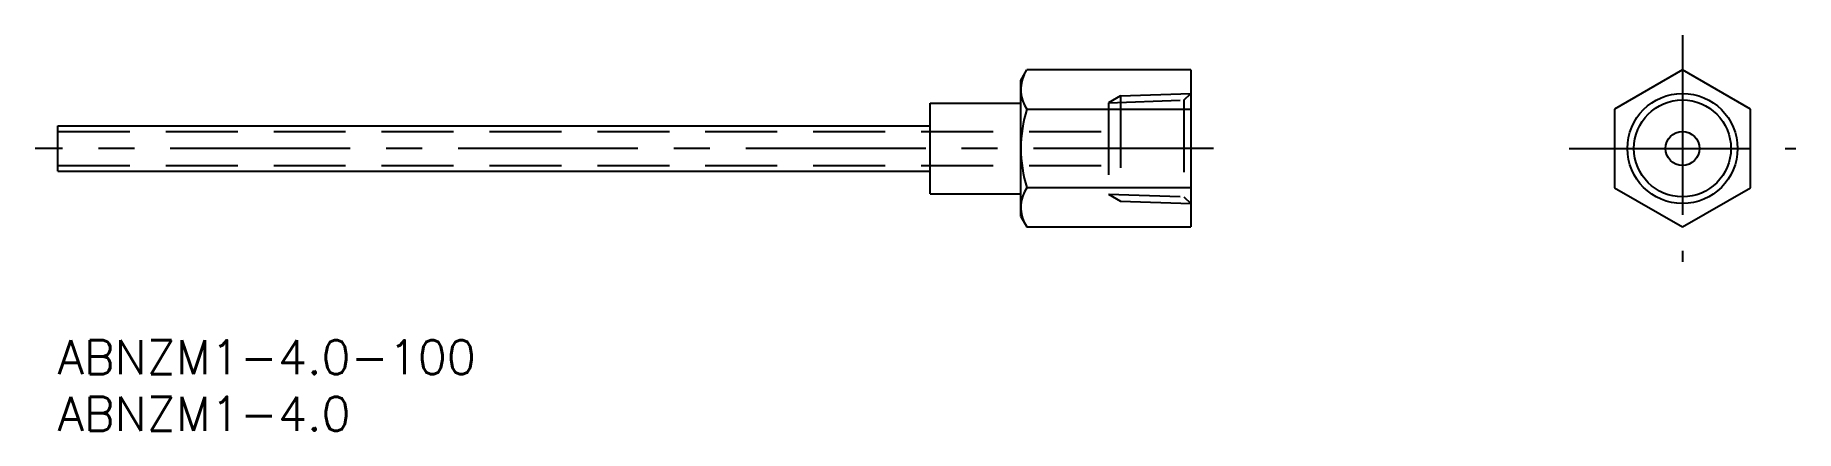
# Model space of a CAD drawing. Extents: x -2 to 153, y -8 to 27.
import ezdxf

# ---------------------------------------------------------------- set-up
doc = ezdxf.new("R2010")
doc.units = 0
doc.header["$LTSCALE"] = 0.5
doc.linetypes.add('CENTER', pattern=[50.8, 31.75, -6.35, 6.35, -6.35])
doc.linetypes.add('DASHED', pattern=[19.05, 12.7, -6.35])
for name, color, linetype in [('MSM_CENTER', 1, 'CENTER'), ('MSM_CONTINUOUS', 7, 'CONTINUOUS'), ('MSM_DASHED', 4, 'DASHED'), ('MSM_NARROW', 5, 'CONTINUOUS'), ('MSM_PART_NUMBER', 7, 'CONTINUOUS')]:
    doc.layers.add(name, color=color, linetype=linetype)
doc.styles.get("Standard").update_dxf_attribs({"font": 'txt.shx', "height": 3, "bigfont": 'bigfont.shx'})

# ---------------------------------------------------------------- blocks, each defined once
blk = doc.blocks.new('*U11')
at = {"layer": 'MSM_PART_NUMBER'}
blk.add_text('ABNZM1-4.0-100', height=3, dxfattribs=at).set_placement((0, -3))
blk = doc.blocks.new('*U12')
at = {"layer": 'MSM_PART_NUMBER'}
blk.add_text('ABNZM1-4.0', height=3, dxfattribs=at).set_placement((0, -8))

msp = doc.modelspace()

# ---------------------------------------------------------------- linework, layer by layer
at = {"layer": 'MSM_CENTER'}
for p, q in [((143.4, 26.93), (143.4, 6.93)), ((102, 16.93), (-2, 16.93)), ((133.4, 16.93), (153.4, 16.93))]:
    msp.add_line(p, q, dxfattribs=at)
at = {"layer": 'MSM_CONTINUOUS'}
for p, q in [((85, 22.93), (85.54, 23.86)), ((100, 23.86), (85.54, 23.86)), ((100, 23.86), (100, 10)), ((143.4, 23.86), (137.4, 20.39)), ((149.4, 20.39), (143.4, 23.86)), ((85, 10.93), (85, 22.93)), ((77, 12.92), (77, 20.92)), ((77, 20.92), (85, 20.92)), ((85.54, 20.39), (100, 20.39)), ((137.4, 20.39), (137.4, 13.46)), ((149.4, 13.46), (149.4, 20.39)), ((0, 14.92), (0, 18.92)), ((0, 18.92), (77, 18.92)), ((0, 14.92), (77, 14.92)), ((77, 12.92), (85, 12.92)), ((100, 13.46), (85.54, 13.46)), ((137.4, 13.46), (143.4, 10)), ((143.4, 10), (149.4, 13.46)), ((85, 10.93), (85.54, 10)), ((85.54, 10), (100, 10))]:
    msp.add_line(p, q, dxfattribs=at)
for radius in [4.28, 1.5]:
    msp.add_circle((143.4, 16.93), radius, dxfattribs=at)
for centre, radius, start, end in [((88.07, 22.12), 3.07, 154.3842, 214.3842), ((96.46, 16.93), 11.46, 162.412, 197.588), ((88.07, 11.73), 3.07, 145.6158, 205.6158)]:
    msp.add_arc(centre, radius, start, end, dxfattribs=at)
at = {"layer": 'MSM_DASHED'}
for p, q in [((93.8, 21.58), (100, 21.79)), ((99.4, 21.19), (100, 21.79)), ((93.8, 21.58), (92.73, 20.96)), ((92.73, 20.96), (99.4, 21.19)), ((92.73, 20.96), (92.73, 12.9)), ((93.8, 21.58), (93.8, 12.28)), ((99.4, 21.19), (99.4, 12.67)), ((0, 18.43), (92.73, 18.43)), ((0, 15.43), (92.73, 15.43)), ((92.73, 12.9), (99.4, 12.67)), ((92.73, 12.9), (93.8, 12.28)), ((99.4, 12.67), (100, 12.06)), ((93.8, 12.28), (100, 12.06))]:
    msp.add_line(p, q, dxfattribs=at)
at = {"layer": 'MSM_NARROW'}
msp.add_circle((143.4, 16.93), 4.86, dxfattribs=at)

# ---------------------------------------------------------------- block references
at = {"layer": 'MSM_CONTINUOUS'}
for name in ['*U11', '*U12']:
    msp.add_blockref(name, (0, 0), dxfattribs=at)

doc.saveas('drawing.dxf')
